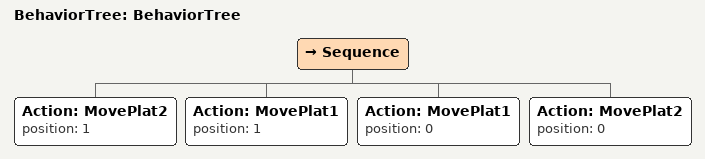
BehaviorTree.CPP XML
<?xml version="1.0"?>
<root main_tree_to_execute="BehaviorTree">
    <BehaviorTree ID="BehaviorTree">
        <Sequence>
            <Action ID="MovePlat2" position="1"/>
            <Action ID="MovePlat1" position="1"/>
            <Action ID="MovePlat1" position="0"/>
            <Action ID="MovePlat2" position="0"/>
        </Sequence>
    </BehaviorTree>
</root>
